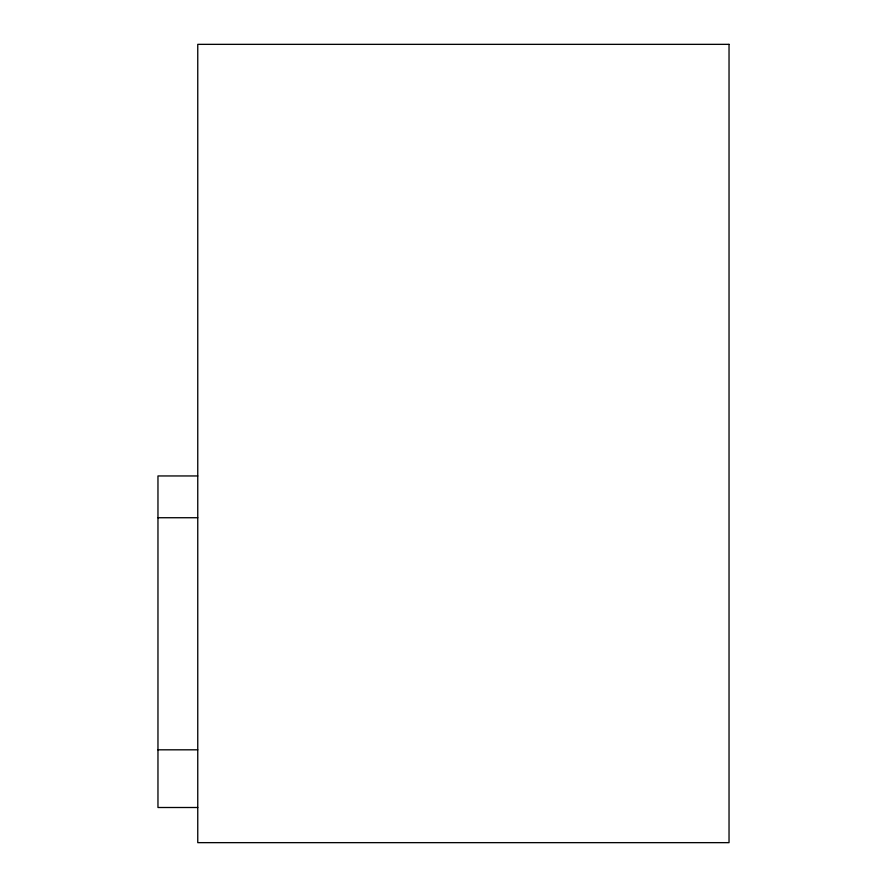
<?xml version="1.0" encoding="UTF-8"?>
<svg xmlns="http://www.w3.org/2000/svg" width="887" height="887" viewBox="0 0 887 887"><rect width="100%" height="100%" fill="white"/><g stroke="black" fill="none" stroke-linecap="round" stroke-linejoin="round"><path stroke-width="1.33" d="M197.757 475.953L157.964 475.953L157.964 807.503L197.757 807.503M157.964 517.731L197.757 517.731M157.964 749.814L197.757 749.814M729.036 44.35L197.757 44.35L197.757 842.65L729.036 842.65L729.036 44.35"/></g></svg>
